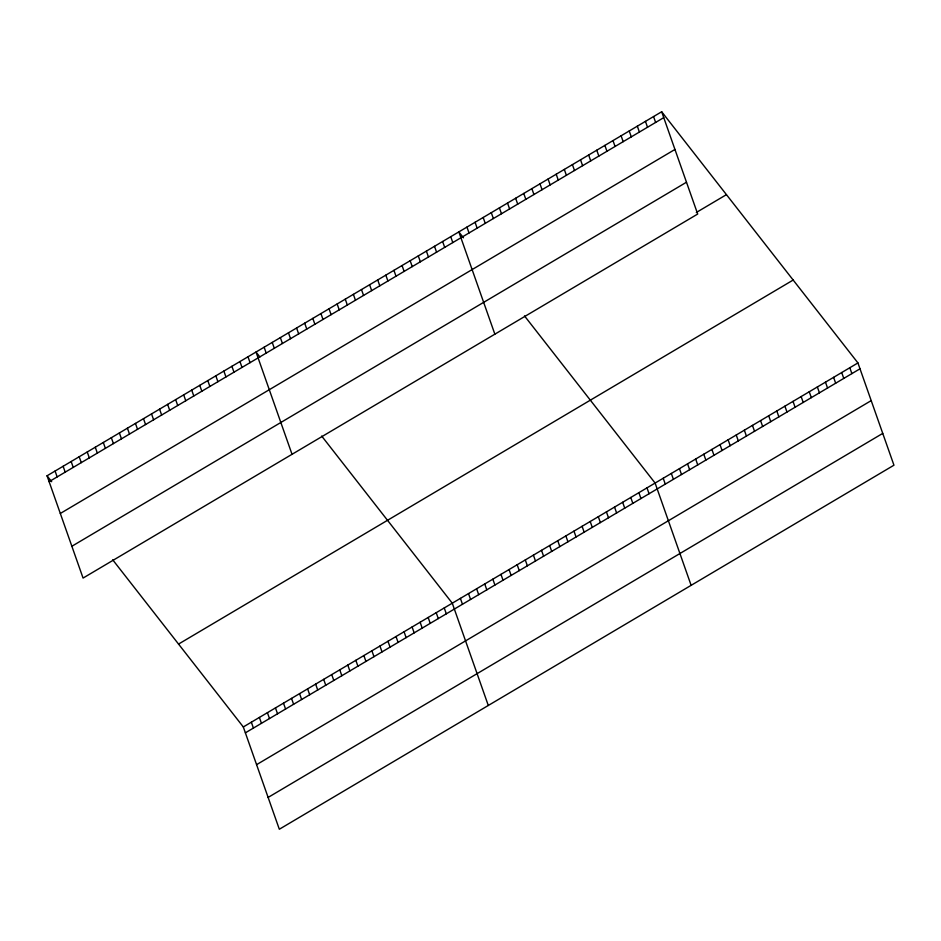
<?xml version="1.0" encoding="UTF-8"?>
<svg xmlns="http://www.w3.org/2000/svg" width="941" height="941" viewBox="0 0 941 941"><rect width="100%" height="100%" fill="white"/><g stroke="black" fill="none" stroke-linecap="round" stroke-linejoin="round"><path stroke-width="1.41" d="M661.676 111.756L697.693 214.042L83.067 578.068L47.05 475.793L661.676 111.756L857.933 362.932L893.95 465.207L279.324 829.244L243.307 726.958L112.708 559.813M49.12 481.674L663.746 117.637M60.318 513.48L674.944 149.454M71.869 546.262L686.483 182.225M696.305 212.49L726.44 194.646M178.543 644.079L793.169 280.042M243.307 726.958L857.933 362.932M245.378 732.839L860.003 368.801M256.587 764.657L871.201 400.619M268.126 797.427L882.752 433.389M463.466 237.814L458.843 231.886L494.86 334.173M524.502 315.917L655.112 483.062L691.129 585.337M259.881 356.957L256.023 352.028L292.039 454.303M321.681 436.048L452.28 603.193L488.297 705.468M47.05 475.793L51.673 481.71M849.817 367.731L851.887 373.612M841.701 372.542L843.771 378.411M833.597 377.341L835.667 383.222M825.48 382.152L827.551 388.033M817.364 386.951L819.435 392.832M809.248 391.762L811.33 397.643M801.144 396.561L803.214 402.442M793.028 401.372L795.098 407.253M784.912 406.171L786.982 412.052M776.807 410.982L778.877 416.863M768.691 415.781L770.761 421.662M653.56 116.566L655.63 122.448M760.575 420.592L762.645 426.473M645.444 121.365L647.514 127.247M752.459 425.391L754.529 431.272M637.328 126.176L639.398 132.058M744.355 430.202L746.425 436.083M629.223 130.987L631.293 136.857M736.238 435.001L738.309 440.882M621.107 135.786L623.177 141.668M728.122 439.812L730.192 445.693M612.991 140.597L615.061 146.467M720.006 444.611L722.076 450.492M604.875 145.396L606.945 151.278M711.902 449.422L713.972 455.303M596.77 150.207L598.841 156.077M703.786 454.221L705.856 460.102M588.654 155.006L590.725 160.887M695.67 459.032L697.74 464.913M580.538 159.817L582.608 165.698M687.553 463.842L689.635 469.712M572.422 164.616L574.492 170.497M679.449 468.642L681.519 474.523M564.318 169.427L566.388 175.308M671.333 473.452L673.403 479.322M556.202 174.226L558.272 180.107M663.217 478.251L665.287 484.133M548.085 179.037L550.156 184.918M539.981 183.836L542.051 189.717M646.996 487.861L649.067 493.743M531.865 188.647L533.935 194.528M638.88 492.672L640.95 498.554M523.749 193.446L525.819 199.327M630.764 497.471L632.834 503.353M515.633 198.257L517.703 204.138M622.66 502.282L624.73 508.164M507.528 203.056L509.599 208.937M614.544 507.081L616.614 512.963M499.412 207.867L501.482 213.748M606.427 511.892L608.498 517.773M491.296 212.666L493.366 218.547M598.311 516.691L600.382 522.573M483.18 217.477L485.25 223.358M590.207 521.502L592.277 527.383M475.076 222.276L477.146 228.157M582.091 526.301L584.161 532.183M466.959 227.087L469.03 232.968M573.975 531.112L576.045 536.993M565.859 535.911L567.941 541.793M450.727 236.697L452.797 242.578M557.754 540.722L559.824 546.603M442.623 241.508L444.693 247.377M549.638 545.521L551.708 551.402M434.507 246.307L436.577 252.188M541.522 550.332L543.592 556.213M426.391 251.118L428.461 256.987M533.418 555.131L535.488 561.012M418.286 255.917L420.356 261.798M525.301 559.942L527.372 565.823M410.17 260.728L412.24 266.597M517.185 564.753L519.256 570.622M402.054 265.527L404.124 271.408M509.069 569.552L511.139 575.433M393.938 270.338L396.008 276.219M500.965 574.363L503.035 580.232M385.834 275.137L387.904 281.018M492.849 579.162L494.919 585.043M377.717 279.947L379.788 285.829M484.733 583.973L486.803 589.842M369.601 284.747L371.671 290.628M476.616 588.772L478.687 594.653M361.485 289.557L363.555 295.439M468.512 593.583L470.582 599.452M353.381 294.357L355.451 300.238M460.396 598.382L462.466 604.263M345.265 299.167L347.335 305.049M444.246 607.945L446.316 613.826M337.149 303.967L339.219 309.848M436.212 612.709L438.283 618.59M329.032 308.777L331.103 314.659M428.167 617.472L430.237 623.354M320.928 313.576L322.998 319.458M420.133 622.236L422.203 628.106M312.812 318.387L314.882 324.269M412.099 626.988L414.169 632.87M304.696 323.186L306.766 329.068M404.054 631.752L406.124 637.633M296.591 327.997L298.662 333.879M396.02 636.516L398.09 642.397M288.475 332.796L290.546 338.678M387.986 641.268L390.056 647.149M280.359 337.607L282.429 343.489M379.952 646.032L382.022 651.913M272.243 342.418L274.313 348.288M371.907 650.796L373.977 656.677M264.139 347.217L266.209 353.098M363.873 655.559L365.943 661.429M355.839 660.311L357.909 666.193M247.989 356.78L250.059 362.661M347.794 665.075L349.864 670.957M239.943 361.544L242.013 367.425M339.76 669.839L341.83 675.72M231.909 366.308L233.98 372.189M331.726 674.591L333.796 680.472M223.876 371.06L225.946 376.941M323.68 679.355L325.751 685.236M215.83 375.824L217.9 381.705M315.647 684.119L317.717 690M207.796 380.587L209.867 386.469M307.613 688.883L309.683 694.752M199.763 385.351L201.833 391.221M299.567 693.635L301.649 699.516M191.717 390.103L193.787 395.985M291.534 698.398L293.604 704.28M183.683 394.867L185.753 400.748M283.5 703.162L285.57 709.032M175.649 399.631L177.72 405.512M275.466 707.914L277.536 713.796M167.616 404.383L169.686 410.264M267.42 712.678L269.491 718.559M159.57 409.147L161.64 415.028M259.387 717.442L261.457 723.323M151.536 413.911L153.606 419.792M251.353 722.206L253.423 728.075M143.502 418.674L145.573 424.544M135.457 423.426L137.527 429.308M127.423 428.19L129.493 434.072M119.389 432.954L121.46 438.835M111.344 437.706L113.414 443.587M103.31 442.47L105.38 448.351M95.276 447.234L97.346 453.115M87.242 451.998L89.313 457.867M79.197 456.75L81.267 462.631M71.163 461.513L73.233 467.395M63.129 466.277L65.2 472.159M55.084 471.029L57.154 476.911"/></g></svg>
